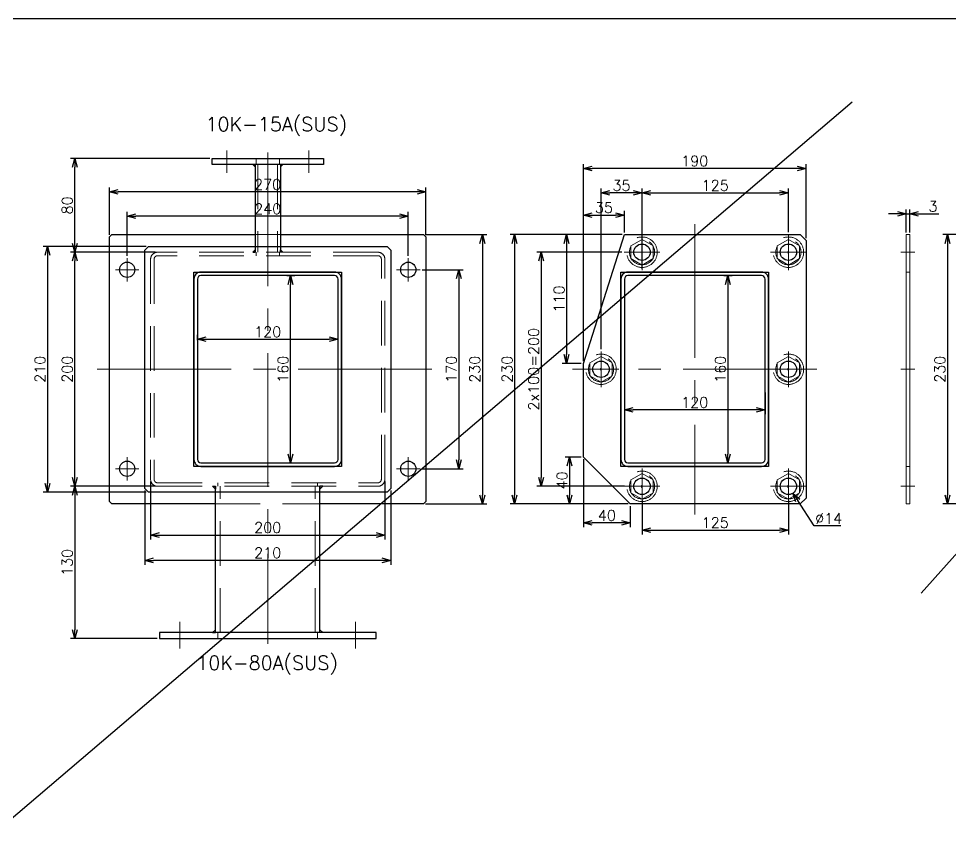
# Model space of a CAD drawing. Header units: millimetres. Extents: x -16130 to 36813, y -8099 to 27484.
# Drawn here: x 19997 to 20793, y 16063 to 16772 of the extents above; entities that cross this region are included whole.
import ezdxf

# ---------------------------------------------------------------- set-up
doc = ezdxf.new("R2010")
doc.units = ezdxf.units.MM
doc.header["$LTSCALE"] = 6
doc.header["$PDMODE"] = 99
doc.header["$PDSIZE"] = 1
doc.linetypes.add('CENTER2', pattern=[28.575, 19.05, -3.175, 3.175, -3.175])
doc.linetypes.add('HIDDEN', pattern=[9.525, 6.35, -3.175])
for name, color, linetype, lineweight in [('01_NORMAL', 7, 'Continuous', 25), ('04_HIDDEN', 2, 'HIDDEN', 13), ('05_CENTER', 4, 'CENTER2', 13), ('07_TEXT', 3, 'Continuous', 13), ('08_DIM', 3, 'Continuous', 13)]:
    doc.layers.add(name, color=color, linetype=linetype, lineweight=lineweight)
doc.layers.add('10_DRAFT', color=8, linetype='Continuous', lineweight=0, plot=False)
doc.styles.add('KSS_TXT', font='txt.shx', dxfattribs={"bigfont": 'extfont2.shx'})
doc.styles.add('KSS_TXT_L', font='txt.shx', dxfattribs={"height": 3, "bigfont": 'extfont2.shx'})
doc.dimstyles.new('KSS_DIM', dxfattribs={"dimtxt": 3, "dimasz": 2.5, "dimexe": 1.25, "dimexo": 0.625, "dimtad": 1, "dimdsep": 46, "dimtxsty": 'KSS_TXT', "dimblk": 'OPEN30', "dimcen": 0, "dimazin": 2, "dimtfac": 0.75, "dimtmove": 0, "dimatfit": 3, "dimldrblk": 'OPEN30', "dimfxl": 1, "dimtolj": 1, "dimarcsym": 0})
doc.dimstyles.new('KSS_DIM$3', dxfattribs={"dimtxt": 3, "dimasz": 2.5, "dimexe": 1.25, "dimexo": 0.625, "dimtad": 1, "dimtih": 1, "dimtoh": 1, "dimdsep": 46, "dimtxsty": 'KSS_TXT', "dimblk": 'OPEN30', "dimcen": 0, "dimazin": 2, "dimtfac": 0.75, "dimtofl": 0, "dimtmove": 0, "dimatfit": 3, "dimldrblk": 'OPEN30', "dimfxl": 1, "dimtolj": 1, "dimarcsym": 0})

# ---------------------------------------------------------------- blocks, each defined once
blk = doc.blocks.new('_Open30')
at = {"color": 0, "linetype": 'ByBlock', "lineweight": -2}
for p, q in [((-1, 0.27), (0, 0)), ((0, 0), (-1, -0.27)), ((0, 0), (-1, 0))]:
    blk.add_line(p, q, dxfattribs=at)
blk = doc.blocks.new('*D3539')
at = {"layer": '08_DIM', "color": 0, "lineweight": -2, "transparency": 16777216}
for p, q in [((20494.49, 16490.06), (20494.49, 16627.28)), ((20529.49, 16558.68), (20529.49, 16627.28)), ((20521.99, 16623.53), (20501.99, 16623.53))]:
    blk.add_line(p, q, dxfattribs=at)
at = {"layer": 'Defpoints', "color": 0, "transparency": 16777216}
for p in [(20494.49, 16623.53), (20529.49, 16556.81), (20494.49, 16488.18)]:
    blk.add_point(p, dxfattribs=at)
at = {"layer": '08_DIM', "color": 0, "lineweight": -2, "transparency": 16777216, "xscale": 7.5, "yscale": 7.5, "zscale": 7.5, "rotation": 180}
blk.add_blockref('_Open30', (20494.49, 16623.53), dxfattribs=at)
at = {"layer": '08_DIM', "color": 0, "lineweight": -2, "transparency": 16777216, "xscale": 7.5, "yscale": 7.5, "zscale": 7.5}
blk.add_blockref('_Open30', (20529.49, 16623.53), dxfattribs=at)
at = {"layer": '08_DIM', "color": 0, "transparency": 16777216, "insert": (20511.99, 16629.91), "char_height": 9, "attachment_point": 5, "style": 'KSS_TXT'}
blk.add_mtext('\\A1;35', dxfattribs=at)
blk = doc.blocks.new('*D3540')
at = {"layer": '08_DIM', "color": 0, "lineweight": -2, "transparency": 16777216}
for p, q in [((20529.49, 16590.06), (20529.49, 16627.28)), ((20654.49, 16590.06), (20654.49, 16627.28)), ((20536.99, 16623.53), (20646.99, 16623.53))]:
    blk.add_line(p, q, dxfattribs=at)
at = {"layer": 'Defpoints', "color": 0, "transparency": 16777216}
for p in [(20654.49, 16623.53), (20529.49, 16588.18), (20654.49, 16588.18)]:
    blk.add_point(p, dxfattribs=at)
at = {"layer": '08_DIM', "color": 0, "lineweight": -2, "transparency": 16777216, "xscale": 7.5, "yscale": 7.5, "zscale": 7.5, "rotation": 180}
blk.add_blockref('_Open30', (20529.49, 16623.53), dxfattribs=at)
at = {"layer": '08_DIM', "color": 0, "lineweight": -2, "transparency": 16777216, "xscale": 7.5, "yscale": 7.5, "zscale": 7.5}
blk.add_blockref('_Open30', (20654.49, 16623.53), dxfattribs=at)
at = {"layer": '08_DIM', "color": 0, "transparency": 16777216, "insert": (20591.99, 16629.91), "char_height": 9, "attachment_point": 5, "style": 'KSS_TXT'}
blk.add_mtext('\\A1;125', dxfattribs=at)
blk = doc.blocks.new('*D3541')
at = {"layer": '08_DIM', "color": 0, "lineweight": -2, "transparency": 16777216}
for p, q in [((20479.49, 16479.74), (20479.49, 16608.28)), ((20514.49, 16589.74), (20514.49, 16608.28)), ((20486.99, 16604.53), (20506.99, 16604.53))]:
    blk.add_line(p, q, dxfattribs=at)
at = {"layer": 'Defpoints', "color": 0, "transparency": 16777216}
for p in [(20514.49, 16604.53), (20514.49, 16587.87), (20479.49, 16477.87)]:
    blk.add_point(p, dxfattribs=at)
at = {"layer": '08_DIM', "color": 0, "lineweight": -2, "transparency": 16777216, "xscale": 7.5, "yscale": 7.5, "zscale": 7.5, "rotation": 180}
blk.add_blockref('_Open30', (20479.49, 16604.53), dxfattribs=at)
at = {"layer": '08_DIM', "color": 0, "lineweight": -2, "transparency": 16777216, "xscale": 7.5, "yscale": 7.5, "zscale": 7.5}
blk.add_blockref('_Open30', (20514.49, 16604.53), dxfattribs=at)
at = {"layer": '08_DIM', "color": 0, "transparency": 16777216, "insert": (20496.99, 16610.91), "char_height": 9, "attachment_point": 5, "style": 'KSS_TXT'}
blk.add_mtext('\\A1;35', dxfattribs=at)
blk = doc.blocks.new('A$C48CE4D37_1_1_1')
at = {"color": 0}
for p, q in [((-10.85, 175), (-10.85, 100)), ((10.85, 175), (10.85, 100)), ((-44.55, -225), (-44.55, -100)), ((44.55, -225), (44.55, -100))]:
    blk.add_line(p, q, dxfattribs=at)
for points in [[(-47.5, 175), (-47.5, 180), (47.5, 180), (47.5, 175)], [(-101.83, 105), (101.83, 105), (105, 101.83), (105, -101.83), (101.83, -105), (-101.83, -105), (-105, -101.83), (-105, 101.83)], [(-63, -83), (-63, 83), (63, 83), (63, -83)], [(-92.5, -225), (-92.5, -230), (92.5, -230), (92.5, -225)]]:
    blk.add_lwpolyline(points, close=True, dxfattribs=at)
at = {"color": 3}
for points in [[(-10.85, 175), (-10.85, 173), (-12.85, 175), (-12.85, 175)], [(10.85, 175), (10.85, 173), (12.85, 175), (12.85, 175)], [(-10.85, 100), (-10.85, 102), (-12.85, 100), (-12.85, 100)], [(10.85, 100), (10.85, 102), (12.85, 100), (12.85, 100)], [(-44.55, -100), (-44.55, -102.5), (-44.55, -102.5), (-47.05, -100)], [(44.55, -100), (44.55, -102.5), (44.55, -102.5), (47.05, -100)], [(-44.55, -225), (-44.55, -222.5), (-44.55, -222.5), (-47.05, -225)], [(44.55, -225), (44.55, -222.5), (44.55, -222.5), (47.05, -225)]]:
    blk.add_lwpolyline(points, close=True, dxfattribs=at)
at = {"color": 0}
for points in [[(-44.55, -115), (-133.07, -115), (-135.07, -113), (-135.07, 113), (-133.07, 115)], [(-133.07, 115), (-10.85, 115)], [(10.85, 115), (132.93, 115), (134.93, 113), (134.93, -113), (132.93, -115), (44.55, -115)]]:
    blk.add_lwpolyline(points, dxfattribs=at)
for points in [[(63, -77), (63, 77, 0.414214), (57, 83), (-57, 83, 0.414214), (-63, 77), (-63, -77, 0.414214), (-57, -83), (57, -83, 0.414214)], [(60, -77), (60, 77, 0.414214), (57, 80), (-57, 80, 0.414214), (-60, 77), (-60, -77, 0.414214), (-57, -80), (57, -80, 0.414214)]]:
    blk.add_lwpolyline(points, format="xyb", close=True, dxfattribs=at)
for centre in [(-120, 85), (120, 85), (-120, -85), (120, -85)]:
    blk.add_circle(centre, 6.5, dxfattribs=at)
at = {"layer": '04_HIDDEN'}
for p, q in [((-10, 175), (-10, 180)), ((-8.35, 175), (-8.35, 100)), ((8.35, 175), (8.35, 100)), ((10, 175), (10, 180)), ((-10.85, 115), (10.85, 115)), ((-10, 97), (-10, 100)), ((10, 97), (10, 100)), ((-42.5, -100), (-42.5, -97)), ((-40.55, -225), (-40.55, -100)), ((40.55, -225), (40.55, -100)), ((42.5, -100), (42.5, -97)), ((-44.55, -115), (44.55, -115)), ((-42.5, -225), (-42.5, -230)), ((42.5, -225), (42.5, -230))]:
    blk.add_line(p, q, dxfattribs=at)
for points in [[(-94, -100), (94, -100, 0.414214), (100, -94), (100, 94, 0.414214), (94, 100), (-94, 100, 0.414214), (-100, 94), (-100, -94, 0.414214)], [(-94, -97), (94, -97, 0.414214), (97, -94), (97, 94, 0.414214), (94, 97), (-94, 97, 0.414214), (-97, 94), (-97, -94, 0.414214)]]:
    blk.add_lwpolyline(points, format="xyb", close=True, dxfattribs=at)
at = {"layer": '05_CENTER'}
for p, q in [((-35, 167.67), (-35, 186.97)), ((0, 185.31), (0, -234.62)), ((35, 167.67), (35, 186.97)), ((-120, 75), (-120, 95)), ((120, 75), (120, 95)), ((-110, 85), (-130, 85)), ((110, 85), (130, 85)), ((-145.58, 0), (145.58, 0)), ((-120, -75), (-120, -95)), ((120, -75), (120, -95)), ((-110, -85), (-130, -85)), ((110, -85), (130, -85)), ((-75, -215.89), (-75, -238.42)), ((75, -215.89), (75, -238.42))]:
    blk.add_line(p, q, dxfattribs=at)
blk = doc.blocks.new('*D3573')
at = {"layer": '08_DIM', "color": 0, "lineweight": -2, "transparency": 16777216}
for p, q in [((20479.49, 16479.74), (20479.49, 16648.21)), ((20669.49, 16584.74), (20669.49, 16648.21)), ((20661.99, 16644.46), (20486.99, 16644.46))]:
    blk.add_line(p, q, dxfattribs=at)
at = {"layer": 'Defpoints', "color": 0, "transparency": 16777216}
for p in [(20479.49, 16644.46), (20669.49, 16582.87), (20479.49, 16477.87)]:
    blk.add_point(p, dxfattribs=at)
at = {"layer": '08_DIM', "color": 0, "lineweight": -2, "transparency": 16777216, "xscale": 7.5, "yscale": 7.5, "zscale": 7.5, "rotation": 180}
blk.add_blockref('_Open30', (20479.49, 16644.46), dxfattribs=at)
at = {"layer": '08_DIM', "color": 0, "lineweight": -2, "transparency": 16777216, "xscale": 7.5, "yscale": 7.5, "zscale": 7.5}
blk.add_blockref('_Open30', (20669.49, 16644.46), dxfattribs=at)
at = {"layer": '08_DIM', "color": 0, "transparency": 16777216, "insert": (20574.49, 16650.83), "char_height": 9, "attachment_point": 5, "style": 'KSS_TXT'}
blk.add_mtext('\\A1;190', dxfattribs=at)
blk = doc.blocks.new('*D3574')
at = {"layer": '08_DIM', "color": 0, "lineweight": -2, "transparency": 16777216}
for p, q in [((20529.49, 16360.65), (20529.49, 16331.69)), ((20654.49, 16360.65), (20654.49, 16331.69)), ((20536.99, 16335.44), (20646.99, 16335.44))]:
    blk.add_line(p, q, dxfattribs=at)
at = {"layer": 'Defpoints', "color": 0, "transparency": 16777216}
for p in [(20529.49, 16362.53), (20654.49, 16362.53), (20654.49, 16335.44)]:
    blk.add_point(p, dxfattribs=at)
at = {"layer": '08_DIM', "color": 0, "lineweight": -2, "transparency": 16777216, "xscale": 7.5, "yscale": 7.5, "zscale": 7.5, "rotation": 180}
blk.add_blockref('_Open30', (20529.49, 16335.44), dxfattribs=at)
at = {"layer": '08_DIM', "color": 0, "lineweight": -2, "transparency": 16777216, "xscale": 7.5, "yscale": 7.5, "zscale": 7.5}
blk.add_blockref('_Open30', (20654.49, 16335.44), dxfattribs=at)
at = {"layer": '08_DIM', "color": 0, "transparency": 16777216, "insert": (20591.99, 16341.82), "char_height": 9, "attachment_point": 5, "style": 'KSS_TXT'}
blk.add_mtext('\\A1;125', dxfattribs=at)
blk = doc.blocks.new('*D3575')
at = {"layer": '08_DIM', "color": 0, "lineweight": -2, "transparency": 16777216}
for p, q in [((20512.62, 16587.87), (20416.94, 16587.87)), ((20420.69, 16580.37), (20420.69, 16365.37)), ((20517.62, 16357.87), (20416.94, 16357.87))]:
    blk.add_line(p, q, dxfattribs=at)
at = {"layer": 'Defpoints', "color": 0, "transparency": 16777216}
for p in [(20514.49, 16587.87), (20420.69, 16357.87), (20519.49, 16357.87)]:
    blk.add_point(p, dxfattribs=at)
at = {"layer": '08_DIM', "color": 0, "lineweight": -2, "transparency": 16777216, "xscale": 7.5, "yscale": 7.5, "zscale": 7.5}
for p, rotation in [((20420.69, 16587.87), 90), ((20420.69, 16357.87), 270)]:
    blk.add_blockref('_Open30', p, dxfattribs=dict(at, rotation=rotation))
at = {"layer": '08_DIM', "color": 0, "transparency": 16777216, "insert": (20414.31, 16472.87), "char_height": 9, "attachment_point": 5, "rotation": 90, "style": 'KSS_TXT'}
blk.add_mtext('\\A1;230', dxfattribs=at)
blk = doc.blocks.new('*D3576')
at = {"layer": '08_DIM', "color": 0, "lineweight": -2, "transparency": 16777216}
for p, q in [((20512.3, 16572.87), (20439.59, 16572.87)), ((20443.34, 16565.37), (20443.34, 16380.37)), ((20514.62, 16372.87), (20439.59, 16372.87))]:
    blk.add_line(p, q, dxfattribs=at)
at = {"layer": 'Defpoints', "color": 0, "transparency": 16777216}
for p in [(20514.18, 16572.87), (20443.34, 16372.87), (20516.49, 16372.87)]:
    blk.add_point(p, dxfattribs=at)
at = {"layer": '08_DIM', "color": 0, "lineweight": -2, "transparency": 16777216, "xscale": 7.5, "yscale": 7.5, "zscale": 7.5}
for p, rotation in [((20443.34, 16572.87), 90), ((20443.34, 16372.87), 270)]:
    blk.add_blockref('_Open30', p, dxfattribs=dict(at, rotation=rotation))
at = {"layer": '08_DIM', "color": 0, "transparency": 16777216, "insert": (20436.96, 16472.87), "char_height": 9, "attachment_point": 5, "rotation": 90, "style": 'KSS_TXT'}
blk.add_mtext('\\A1;2x100=200', dxfattribs=at)
blk = doc.blocks.new('*D3591')
at = {"layer": '08_DIM', "color": 0, "lineweight": -2, "transparency": 16777216}
for p, q in [((20872.42, 16587.87), (20786.42, 16587.87)), ((20790.17, 16580.37), (20790.17, 16365.37)), ((20877.42, 16357.87), (20786.42, 16357.87))]:
    blk.add_line(p, q, dxfattribs=at)
at = {"layer": 'Defpoints', "color": 0, "transparency": 16777216}
for p in [(20874.3, 16587.87), (20790.17, 16357.87), (20879.3, 16357.87)]:
    blk.add_point(p, dxfattribs=at)
at = {"layer": '08_DIM', "color": 0, "lineweight": -2, "transparency": 16777216, "xscale": 7.5, "yscale": 7.5, "zscale": 7.5}
for p, rotation in [((20790.17, 16587.87), 90), ((20790.17, 16357.87), 270)]:
    blk.add_blockref('_Open30', p, dxfattribs=dict(at, rotation=rotation))
at = {"layer": '08_DIM', "color": 0, "transparency": 16777216, "insert": (20783.8, 16472.87), "char_height": 9, "attachment_point": 5, "rotation": 90, "style": 'KSS_TXT'}
blk.add_mtext('\\A1;230', dxfattribs=at)
blk = doc.blocks.new('*D3594')
at = {"layer": '08_DIM', "color": 0, "lineweight": -2, "transparency": 16777216}
for p, q in [((20755.01, 16589.74), (20755.01, 16609.47)), ((20758.01, 16589.74), (20758.01, 16609.47)), ((20747.51, 16605.72), (20740.01, 16605.72)), ((20755.01, 16605.72), (20758.01, 16605.72)), ((20765.51, 16605.72), (20782.76, 16605.72))]:
    blk.add_line(p, q, dxfattribs=at)
at = {"layer": 'Defpoints', "color": 0, "transparency": 16777216}
for p in [(20758.01, 16605.72), (20755.01, 16587.87), (20758.01, 16587.87)]:
    blk.add_point(p, dxfattribs=at)
at = {"layer": '08_DIM', "color": 0, "lineweight": -2, "transparency": 16777216, "xscale": 7.5, "yscale": 7.5, "zscale": 7.5}
blk.add_blockref('_Open30', (20755.01, 16605.72), dxfattribs=at)
at = {"layer": '08_DIM', "color": 0, "lineweight": -2, "transparency": 16777216, "xscale": 7.5, "yscale": 7.5, "zscale": 7.5, "rotation": 180}
blk.add_blockref('_Open30', (20758.01, 16605.72), dxfattribs=at)
at = {"layer": '08_DIM', "color": 0, "transparency": 16777216, "insert": (20777.88, 16612.09), "char_height": 9, "attachment_point": 5, "style": 'KSS_TXT'}
blk.add_mtext('\\A1;3', dxfattribs=at)
blk = doc.blocks.new('*D3746')
at = {"layer": '08_DIM', "color": 0, "lineweight": -2, "transparency": 16777216}
for p, q in [((20599.46, 16552.87), (20606.43, 16552.87)), ((20602.68, 16545.37), (20602.68, 16400.37)), ((20599.46, 16392.87), (20606.43, 16392.87))]:
    blk.add_line(p, q, dxfattribs=at)
at = {"layer": 'Defpoints', "color": 0, "transparency": 16777216}
for p in [(20597.59, 16552.87), (20597.59, 16392.87), (20602.68, 16392.87)]:
    blk.add_point(p, dxfattribs=at)
at = {"layer": '08_DIM', "color": 0, "lineweight": -2, "transparency": 16777216, "xscale": 7.5, "yscale": 7.5, "zscale": 7.5}
for p, rotation in [((20602.68, 16552.87), 90), ((20602.68, 16392.87), 270)]:
    blk.add_blockref('_Open30', p, dxfattribs=dict(at, rotation=rotation))
at = {"layer": '08_DIM', "color": 0, "transparency": 16777216, "insert": (20596.3, 16472.87), "char_height": 9, "attachment_point": 5, "rotation": 90, "style": 'KSS_TXT'}
blk.add_mtext('\\A1;160', dxfattribs=at)
blk = doc.blocks.new('*D3747')
at = {"layer": '08_DIM', "color": 0, "lineweight": -2, "transparency": 16777216}
for p, q in [((20514.49, 16452.98), (20514.49, 16434.43)), ((20634.49, 16452.98), (20634.49, 16434.43)), ((20626.99, 16438.18), (20521.99, 16438.18))]:
    blk.add_line(p, q, dxfattribs=at)
at = {"layer": 'Defpoints', "color": 0, "transparency": 16777216}
for p in [(20514.49, 16454.86), (20634.49, 16454.86), (20514.49, 16438.18)]:
    blk.add_point(p, dxfattribs=at)
at = {"layer": '08_DIM', "color": 0, "lineweight": -2, "transparency": 16777216, "xscale": 7.5, "yscale": 7.5, "zscale": 7.5, "rotation": 180}
blk.add_blockref('_Open30', (20514.49, 16438.18), dxfattribs=at)
at = {"layer": '08_DIM', "color": 0, "lineweight": -2, "transparency": 16777216, "xscale": 7.5, "yscale": 7.5, "zscale": 7.5}
blk.add_blockref('_Open30', (20634.49, 16438.18), dxfattribs=at)
at = {"layer": '08_DIM', "color": 0, "transparency": 16777216, "insert": (20574.49, 16444.55), "char_height": 9, "attachment_point": 5, "style": 'KSS_TXT'}
blk.add_mtext('\\A1;120', dxfattribs=at)
blk = doc.blocks.new('A$C16837431_1_1_1')
at = {"color": 0}
for points in [[(-5, -95), (-115, -60), (-115, 90), (-110, 95)], [(-110, 95), (110, 95), (115, 90), (115, -55), (75, -95), (-5, -95)]]:
    blk.add_lwpolyline(points, dxfattribs=at)
blk.add_lwpolyline([(-83, 63), (83, 63), (83, -63), (-83, -63)], close=True, dxfattribs=at)
for points in [[(-77, -63), (77, -63, 0.414214), (83, -57), (83, 57, 0.414214), (77, 63), (-77, 63, 0.414214), (-83, 57), (-83, -57, 0.414214)], [(-77, -60), (77, -60, 0.414214), (80, -57), (80, 57, 0.414214), (77, 60), (-77, 60, 0.414214), (-80, 57), (-80, -57, 0.414214)]]:
    blk.add_lwpolyline(points, format="xyb", close=True, dxfattribs=at)
for centre in [(-100, 80), (0, 80), (100, 80), (-100, -45), (100, -45), (0, -80)]:
    blk.add_circle(centre, 7, dxfattribs=at)
at = {"layer": '05_CENTER'}
for p, q in [((0, 104.34), (0, -104.34)), ((-100, 90.34), (-100, 69.66)), ((100, 90.34), (100, 69.66)), ((-89.66, 80), (-110.34, 80)), ((10.34, 80), (-10.34, 80)), ((89.66, 80), (110.34, 80)), ((-123.98, 0), (123.98, 0)), ((-100, -55.34), (-100, -34.66)), ((100, -55.34), (100, -34.66)), ((-89.66, -45), (-110.34, -45)), ((89.66, -45), (110.34, -45)), ((10.34, -80), (-10.34, -80))]:
    blk.add_line(p, q, dxfattribs=at)
blk = doc.blocks.new('A$C285C78E6_1_1_1_1_1')
at = {"color": 0}
for p, q in [((-10.97, 0), (-5.48, 9.5)), ((-5.48, 9.5), (5.48, 9.5)), ((5.48, 9.5), (10.97, 0)), ((-5.48, -9.5), (-10.97, 0)), ((10.97, 0), (5.48, -9.5)), ((5.48, -9.5), (-5.48, -9.5))]:
    blk.add_line(p, q, dxfattribs=at)
at = {"color": 0, "linetype": 'CENTER2'}
for p, q in [((0, -15.31), (0, 15.31)), ((-15.31, 0), (15.31, 0))]:
    blk.add_line(p, q, dxfattribs=at)
at = {"color": 0}
for radius in [13, 10.75]:
    blk.add_circle((0, 0), radius, dxfattribs=at)
at = {"layer": '10_DRAFT', "style": 'KSS_TXT_L'}
blk.add_text('BT-M12', height=0.3, dxfattribs=at).set_placement((-0.7, -0.55))
blk = doc.blocks.new('*D3749')
at = {"layer": '08_DIM', "color": 0, "lineweight": -2, "transparency": 16777216}
for p, q in [((20676.45, 16338.99), (20662.38, 16360.7)), ((20699.32, 16338.99), (20676.45, 16338.99))]:
    blk.add_line(p, q, dxfattribs=at)
at = {"layer": 'Defpoints', "color": 0, "transparency": 16777216}
for p in [(20650.68, 16378.74), (20658.3, 16366.99)]:
    blk.add_point(p, dxfattribs=at)
at = {"layer": '08_DIM', "color": 0, "lineweight": -2, "transparency": 16777216, "xscale": 7.5, "yscale": 7.5, "zscale": 7.5, "rotation": 122.9438719616582}
blk.add_blockref('_Open30', (20658.3, 16366.99), dxfattribs=at)
at = {"layer": '08_DIM', "color": 0, "transparency": 16777216, "insert": (20688.82, 16345.36), "char_height": 9, "attachment_point": 5, "style": 'KSS_TXT'}
blk.add_mtext('\\A1;%%C14', dxfattribs=at)
blk = doc.blocks.new('*D3750')
at = {"layer": '08_DIM', "color": 0, "lineweight": -2, "transparency": 16777216}
for p, q in [((20512.62, 16587.87), (20461.33, 16587.87)), ((20465.08, 16580.37), (20465.08, 16485.37)), ((20477.62, 16477.87), (20461.33, 16477.87))]:
    blk.add_line(p, q, dxfattribs=at)
at = {"layer": 'Defpoints', "color": 0, "transparency": 16777216}
for p in [(20514.49, 16587.87), (20465.08, 16477.87), (20479.49, 16477.87)]:
    blk.add_point(p, dxfattribs=at)
at = {"layer": '08_DIM', "color": 0, "lineweight": -2, "transparency": 16777216, "xscale": 7.5, "yscale": 7.5, "zscale": 7.5}
for p, rotation in [((20465.08, 16587.87), 90), ((20465.08, 16477.87), 270)]:
    blk.add_blockref('_Open30', p, dxfattribs=dict(at, rotation=rotation))
at = {"layer": '08_DIM', "color": 0, "transparency": 16777216, "insert": (20458.7, 16532.87), "char_height": 9, "attachment_point": 5, "rotation": 90, "style": 'KSS_TXT'}
blk.add_mtext('\\A1;110', dxfattribs=at)
blk = doc.blocks.new('*D3751')
at = {"layer": '08_DIM', "color": 0, "lineweight": -2, "transparency": 16777216}
for p, q in [((20477.62, 16397.87), (20463.83, 16397.87)), ((20467.58, 16390.37), (20467.58, 16365.37)), ((20517.62, 16357.87), (20463.83, 16357.87))]:
    blk.add_line(p, q, dxfattribs=at)
at = {"layer": 'Defpoints', "color": 0, "transparency": 16777216}
for p in [(20479.49, 16397.87), (20467.58, 16357.87), (20519.49, 16357.87)]:
    blk.add_point(p, dxfattribs=at)
at = {"layer": '08_DIM', "color": 0, "lineweight": -2, "transparency": 16777216, "xscale": 7.5, "yscale": 7.5, "zscale": 7.5}
for p, rotation in [((20467.58, 16397.87), 90), ((20467.58, 16357.87), 270)]:
    blk.add_blockref('_Open30', p, dxfattribs=dict(at, rotation=rotation))
at = {"layer": '08_DIM', "color": 0, "transparency": 16777216, "insert": (20461.21, 16377.87), "char_height": 9, "attachment_point": 5, "rotation": 90, "style": 'KSS_TXT'}
blk.add_mtext('\\A1;40', dxfattribs=at)
blk = doc.blocks.new('*D3752')
at = {"layer": '08_DIM', "color": 0, "lineweight": -2, "transparency": 16777216}
for p, q in [((20479.49, 16395.99), (20479.49, 16337.89)), ((20519.49, 16355.99), (20519.49, 16337.89)), ((20511.99, 16341.64), (20486.99, 16341.64))]:
    blk.add_line(p, q, dxfattribs=at)
at = {"layer": 'Defpoints', "color": 0, "transparency": 16777216}
for p in [(20479.49, 16397.87), (20519.49, 16357.87), (20479.49, 16341.64)]:
    blk.add_point(p, dxfattribs=at)
at = {"layer": '08_DIM', "color": 0, "lineweight": -2, "transparency": 16777216, "xscale": 7.5, "yscale": 7.5, "zscale": 7.5, "rotation": 180}
blk.add_blockref('_Open30', (20479.49, 16341.64), dxfattribs=at)
at = {"layer": '08_DIM', "color": 0, "lineweight": -2, "transparency": 16777216, "xscale": 7.5, "yscale": 7.5, "zscale": 7.5}
blk.add_blockref('_Open30', (20519.49, 16341.64), dxfattribs=at)
at = {"layer": '08_DIM', "color": 0, "transparency": 16777216, "insert": (20499.49, 16348.02), "char_height": 9, "attachment_point": 5, "style": 'KSS_TXT'}
blk.add_mtext('\\A1;40', dxfattribs=at)
blk = doc.blocks.new('*D3756')
at = {"layer": '08_DIM', "color": 0, "lineweight": -2, "transparency": 16777216}
for p, q in [((20089.98, 16569.74), (20089.98, 16607.32)), ((20322.48, 16603.57), (20097.48, 16603.57)), ((20329.98, 16569.74), (20329.98, 16607.32))]:
    blk.add_line(p, q, dxfattribs=at)
at = {"layer": 'Defpoints', "color": 0, "transparency": 16777216}
for p in [(20089.98, 16603.57), (20089.98, 16567.87), (20329.98, 16567.87)]:
    blk.add_point(p, dxfattribs=at)
at = {"layer": '08_DIM', "color": 0, "lineweight": -2, "transparency": 16777216, "xscale": 7.5, "yscale": 7.5, "zscale": 7.5, "rotation": 180}
blk.add_blockref('_Open30', (20089.98, 16603.57), dxfattribs=at)
at = {"layer": '08_DIM', "color": 0, "lineweight": -2, "transparency": 16777216, "xscale": 7.5, "yscale": 7.5, "zscale": 7.5}
blk.add_blockref('_Open30', (20329.98, 16603.57), dxfattribs=at)
at = {"layer": '08_DIM', "color": 0, "transparency": 16777216, "insert": (20209.98, 16609.94), "char_height": 9, "attachment_point": 5, "style": 'KSS_TXT'}
blk.add_mtext('\\A1;240', dxfattribs=at)
blk = doc.blocks.new('*D3757')
at = {"layer": '08_DIM', "color": 0, "lineweight": -2, "transparency": 16777216}
for p, q in [((20341.85, 16557.87), (20376.79, 16557.87)), ((20373.04, 16550.37), (20373.04, 16395.37)), ((20341.85, 16387.87), (20376.79, 16387.87))]:
    blk.add_line(p, q, dxfattribs=at)
at = {"layer": 'Defpoints', "color": 0, "transparency": 16777216}
for p in [(20339.98, 16557.87), (20339.98, 16387.87), (20373.04, 16387.87)]:
    blk.add_point(p, dxfattribs=at)
at = {"layer": '08_DIM', "color": 0, "lineweight": -2, "transparency": 16777216, "xscale": 7.5, "yscale": 7.5, "zscale": 7.5}
for p, rotation in [((20373.04, 16557.87), 90), ((20373.04, 16387.87), 270)]:
    blk.add_blockref('_Open30', p, dxfattribs=dict(at, rotation=rotation))
at = {"layer": '08_DIM', "color": 0, "transparency": 16777216, "insert": (20366.67, 16472.87), "char_height": 9, "attachment_point": 5, "rotation": 90, "style": 'KSS_TXT'}
blk.add_mtext('\\A1;170', dxfattribs=at)
blk = doc.blocks.new('*D3758')
at = {"layer": '08_DIM', "color": 0, "lineweight": -2, "transparency": 16777216}
for p, q in [((20226.23, 16552.87), (20233.13, 16552.87)), ((20229.38, 16400.37), (20229.38, 16545.37)), ((20226.23, 16392.87), (20233.13, 16392.87))]:
    blk.add_line(p, q, dxfattribs=at)
at = {"layer": 'Defpoints', "color": 0, "transparency": 16777216}
for p in [(20224.35, 16552.87), (20229.38, 16552.87), (20224.35, 16392.87)]:
    blk.add_point(p, dxfattribs=at)
at = {"layer": '08_DIM', "color": 0, "lineweight": -2, "transparency": 16777216, "xscale": 7.5, "yscale": 7.5, "zscale": 7.5}
for p, rotation in [((20229.38, 16552.87), 90), ((20229.38, 16392.87), 270)]:
    blk.add_blockref('_Open30', p, dxfattribs=dict(at, rotation=rotation))
at = {"layer": '08_DIM', "color": 0, "transparency": 16777216, "insert": (20223, 16472.87), "char_height": 9, "attachment_point": 5, "rotation": 90, "style": 'KSS_TXT'}
blk.add_mtext('\\A1;160', dxfattribs=at)
blk = doc.blocks.new('*D3759')
at = {"layer": '08_DIM', "color": 0, "lineweight": -2, "transparency": 16777216}
for p, q in [((20344.78, 16587.87), (20396.94, 16587.87)), ((20393.19, 16580.37), (20393.19, 16365.37)), ((20344.78, 16357.87), (20396.94, 16357.87))]:
    blk.add_line(p, q, dxfattribs=at)
at = {"layer": 'Defpoints', "color": 0, "transparency": 16777216}
for p in [(20342.91, 16587.87), (20342.91, 16357.87), (20393.19, 16357.87)]:
    blk.add_point(p, dxfattribs=at)
at = {"layer": '08_DIM', "color": 0, "lineweight": -2, "transparency": 16777216, "xscale": 7.5, "yscale": 7.5, "zscale": 7.5}
for p, rotation in [((20393.19, 16587.87), 90), ((20393.19, 16357.87), 270)]:
    blk.add_blockref('_Open30', p, dxfattribs=dict(at, rotation=rotation))
at = {"layer": '08_DIM', "color": 0, "transparency": 16777216, "insert": (20386.82, 16472.87), "char_height": 9, "attachment_point": 5, "rotation": 90, "style": 'KSS_TXT'}
blk.add_mtext('\\A1;230', dxfattribs=at)
blk = doc.blocks.new('*D3760')
at = {"layer": '08_DIM', "color": 0, "lineweight": -2, "transparency": 16777216}
for p, q in [((20074.91, 16587.74), (20074.91, 16628.09)), ((20337.41, 16624.34), (20082.41, 16624.34)), ((20344.91, 16587.74), (20344.91, 16628.09))]:
    blk.add_line(p, q, dxfattribs=at)
at = {"layer": 'Defpoints', "color": 0, "transparency": 16777216}
for p in [(20074.91, 16624.34), (20074.91, 16585.87), (20344.91, 16585.87)]:
    blk.add_point(p, dxfattribs=at)
at = {"layer": '08_DIM', "color": 0, "lineweight": -2, "transparency": 16777216, "xscale": 7.5, "yscale": 7.5, "zscale": 7.5, "rotation": 180}
blk.add_blockref('_Open30', (20074.91, 16624.34), dxfattribs=at)
at = {"layer": '08_DIM', "color": 0, "lineweight": -2, "transparency": 16777216, "xscale": 7.5, "yscale": 7.5, "zscale": 7.5}
blk.add_blockref('_Open30', (20344.91, 16624.34), dxfattribs=at)
at = {"layer": '08_DIM', "color": 0, "transparency": 16777216, "insert": (20209.91, 16630.71), "char_height": 9, "attachment_point": 5, "style": 'KSS_TXT'}
blk.add_mtext('\\A1;270', dxfattribs=at)
blk = doc.blocks.new('*D3761')
at = {"layer": '08_DIM', "color": 0, "lineweight": -2, "transparency": 16777216}
for p, q in [((20106.27, 16577.87), (20018.19, 16577.87)), ((20021.94, 16570.37), (20021.94, 16375.37)), ((20106.27, 16367.87), (20018.19, 16367.87))]:
    blk.add_line(p, q, dxfattribs=at)
at = {"layer": 'Defpoints', "color": 0, "transparency": 16777216}
for p in [(20108.15, 16577.87), (20021.94, 16367.87), (20108.15, 16367.87)]:
    blk.add_point(p, dxfattribs=at)
at = {"layer": '08_DIM', "color": 0, "lineweight": -2, "transparency": 16777216, "xscale": 7.5, "yscale": 7.5, "zscale": 7.5}
for p, rotation in [((20021.94, 16577.87), 90), ((20021.94, 16367.87), 270)]:
    blk.add_blockref('_Open30', p, dxfattribs=dict(at, rotation=rotation))
at = {"layer": '08_DIM', "color": 0, "transparency": 16777216, "insert": (20015.56, 16472.87), "char_height": 9, "attachment_point": 5, "rotation": 90, "style": 'KSS_TXT'}
blk.add_mtext('\\A1;210', dxfattribs=at)
blk = doc.blocks.new('*D3762')
at = {"layer": '08_DIM', "color": 0, "lineweight": -2, "transparency": 16777216}
for p, q in [((20114.1, 16572.87), (20041.47, 16572.87)), ((20045.22, 16380.37), (20045.22, 16565.37)), ((20114.1, 16372.87), (20041.47, 16372.87))]:
    blk.add_line(p, q, dxfattribs=at)
at = {"layer": 'Defpoints', "color": 0, "transparency": 16777216}
for p in [(20045.22, 16572.87), (20115.98, 16572.87), (20115.98, 16372.87)]:
    blk.add_point(p, dxfattribs=at)
at = {"layer": '08_DIM', "color": 0, "lineweight": -2, "transparency": 16777216, "xscale": 7.5, "yscale": 7.5, "zscale": 7.5}
for p, rotation in [((20045.22, 16572.87), 90), ((20045.22, 16372.87), 270)]:
    blk.add_blockref('_Open30', p, dxfattribs=dict(at, rotation=rotation))
at = {"layer": '08_DIM', "color": 0, "transparency": 16777216, "insert": (20038.84, 16472.87), "char_height": 9, "attachment_point": 5, "rotation": 90, "style": 'KSS_TXT'}
blk.add_mtext('\\A1;200', dxfattribs=at)
blk = doc.blocks.new('*D3763')
at = {"layer": '08_DIM', "color": 0, "lineweight": -2, "transparency": 16777216}
for p, q in [((20109.98, 16376.99), (20109.98, 16327.51)), ((20309.98, 16376.99), (20309.98, 16327.51)), ((20117.48, 16331.26), (20302.48, 16331.26))]:
    blk.add_line(p, q, dxfattribs=at)
at = {"layer": 'Defpoints', "color": 0, "transparency": 16777216}
for p in [(20109.98, 16378.87), (20309.98, 16378.87), (20309.98, 16331.26)]:
    blk.add_point(p, dxfattribs=at)
at = {"layer": '08_DIM', "color": 0, "lineweight": -2, "transparency": 16777216, "xscale": 7.5, "yscale": 7.5, "zscale": 7.5, "rotation": 180}
blk.add_blockref('_Open30', (20109.98, 16331.26), dxfattribs=at)
at = {"layer": '08_DIM', "color": 0, "lineweight": -2, "transparency": 16777216, "xscale": 7.5, "yscale": 7.5, "zscale": 7.5}
blk.add_blockref('_Open30', (20309.98, 16331.26), dxfattribs=at)
at = {"layer": '08_DIM', "color": 0, "transparency": 16777216, "insert": (20209.98, 16337.63), "char_height": 9, "attachment_point": 5, "style": 'KSS_TXT'}
blk.add_mtext('\\A1;200', dxfattribs=at)
blk = doc.blocks.new('*D3764')
at = {"layer": '08_DIM', "color": 0, "lineweight": -2, "transparency": 16777216}
for p, q in [((20104.98, 16369.17), (20104.98, 16305.88)), ((20314.98, 16369.17), (20314.98, 16305.88)), ((20307.48, 16309.63), (20112.48, 16309.63))]:
    blk.add_line(p, q, dxfattribs=at)
at = {"layer": 'Defpoints', "color": 0, "transparency": 16777216}
for p in [(20104.98, 16371.04), (20314.98, 16371.04), (20104.98, 16309.63)]:
    blk.add_point(p, dxfattribs=at)
at = {"layer": '08_DIM', "color": 0, "lineweight": -2, "transparency": 16777216, "xscale": 7.5, "yscale": 7.5, "zscale": 7.5, "rotation": 180}
blk.add_blockref('_Open30', (20104.98, 16309.63), dxfattribs=at)
at = {"layer": '08_DIM', "color": 0, "lineweight": -2, "transparency": 16777216, "xscale": 7.5, "yscale": 7.5, "zscale": 7.5}
blk.add_blockref('_Open30', (20314.98, 16309.63), dxfattribs=at)
at = {"layer": '08_DIM', "color": 0, "transparency": 16777216, "insert": (20209.98, 16316), "char_height": 9, "attachment_point": 5, "style": 'KSS_TXT'}
blk.add_mtext('\\A1;210', dxfattribs=at)
blk = doc.blocks.new('*D3765')
at = {"layer": '08_DIM', "color": 0, "lineweight": -2, "transparency": 16777216}
for p, q in [((20160.6, 16652.87), (20041.47, 16652.87)), ((20045.22, 16580.37), (20045.22, 16645.37)), ((20114.1, 16572.87), (20041.47, 16572.87))]:
    blk.add_line(p, q, dxfattribs=at)
at = {"layer": 'Defpoints', "color": 0, "transparency": 16777216}
for p in [(20045.22, 16652.87), (20162.48, 16652.87), (20115.98, 16572.87)]:
    blk.add_point(p, dxfattribs=at)
at = {"layer": '08_DIM', "color": 0, "lineweight": -2, "transparency": 16777216, "xscale": 7.5, "yscale": 7.5, "zscale": 7.5}
for p, rotation in [((20045.22, 16652.87), 90), ((20045.22, 16572.87), 270)]:
    blk.add_blockref('_Open30', p, dxfattribs=dict(at, rotation=rotation))
at = {"layer": '08_DIM', "color": 0, "transparency": 16777216, "insert": (20038.84, 16612.87), "char_height": 9, "attachment_point": 5, "rotation": 90, "style": 'KSS_TXT'}
blk.add_mtext('\\A1;80', dxfattribs=at)
blk = doc.blocks.new('*D3766')
at = {"layer": '08_DIM', "color": 0, "lineweight": -2, "transparency": 16777216}
for p, q in [((20114.1, 16372.87), (20041.47, 16372.87)), ((20045.22, 16365.37), (20045.22, 16250.37)), ((20115.67, 16242.87), (20041.47, 16242.87))]:
    blk.add_line(p, q, dxfattribs=at)
at = {"layer": 'Defpoints', "color": 0, "transparency": 16777216}
for p in [(20115.98, 16372.87), (20045.22, 16242.87), (20117.55, 16242.87)]:
    blk.add_point(p, dxfattribs=at)
at = {"layer": '08_DIM', "color": 0, "lineweight": -2, "transparency": 16777216, "xscale": 7.5, "yscale": 7.5, "zscale": 7.5}
for p, rotation in [((20045.22, 16372.87), 90), ((20045.22, 16242.87), 270)]:
    blk.add_blockref('_Open30', p, dxfattribs=dict(at, rotation=rotation))
at = {"layer": '08_DIM', "color": 0, "transparency": 16777216, "insert": (20038.84, 16307.87), "char_height": 9, "attachment_point": 5, "rotation": 90, "style": 'KSS_TXT'}
blk.add_mtext('\\A1;130', dxfattribs=at)
blk = doc.blocks.new('*D3771')
at = {"layer": '08_DIM', "color": 0, "lineweight": -2, "transparency": 16777216}
for p, q in [((20149.98, 16497.75), (20149.98, 16502.25)), ((20157.48, 16498.5), (20262.48, 16498.5)), ((20269.98, 16497.75), (20269.98, 16502.25))]:
    blk.add_line(p, q, dxfattribs=at)
at = {"layer": 'Defpoints', "color": 0, "transparency": 16777216}
for p in [(20269.98, 16498.5), (20149.98, 16495.87), (20269.98, 16495.87)]:
    blk.add_point(p, dxfattribs=at)
at = {"layer": '08_DIM', "color": 0, "lineweight": -2, "transparency": 16777216, "xscale": 7.5, "yscale": 7.5, "zscale": 7.5, "rotation": 180}
blk.add_blockref('_Open30', (20149.98, 16498.5), dxfattribs=at)
at = {"layer": '08_DIM', "color": 0, "lineweight": -2, "transparency": 16777216, "xscale": 7.5, "yscale": 7.5, "zscale": 7.5}
blk.add_blockref('_Open30', (20269.98, 16498.5), dxfattribs=at)
at = {"layer": '08_DIM', "color": 0, "transparency": 16777216, "insert": (20209.98, 16504.87), "char_height": 9, "attachment_point": 5, "style": 'KSS_TXT'}
blk.add_mtext('\\A1;120', dxfattribs=at)
blk = doc.blocks.new('A$C684D1FF8')
at = {"color": 3}
blk.add_lwpolyline([(0, 215), (0, -15), (3, -15), (3, 215)], close=True, dxfattribs=at)
at = {"layer": '05_CENTER'}
for p, q in [((-4.55, 200), (7.43, 200)), ((-4.55, 100), (7.43, 100)), ((-4.55, 0), (7.43, 0))]:
    blk.add_line(p, q, dxfattribs=at)
at = {"layer": '08_DIM'}
for p, q in [((3, 183), (0, 183)), ((3, 17), (0, 17))]:
    blk.add_line(p, q, dxfattribs=at)

msp = doc.modelspace()

# ---------------------------------------------------------------- linework, layer by layer
at = {"color": 2}
msp.add_line((21076.45379, 16628.12543), (20767.8123, 16281.63169), dxfattribs=at)
msp.add_lwpolyline([(18945.20024, 16772.40427), (21746.57499, 16772.40427), (21746.57499, 15113.36415), (18945.20024, 15113.36415)], close=True, dxfattribs=at)
at = {"layer": '01_NORMAL', "color": 2}
msp.add_line((20708.76772, 16700.96713), (19565.46726, 15725.65756), dxfattribs=at)

# ---------------------------------------------------------------- block references
msp.add_blockref('A$C48CE4D37_1_1_1', (20209.9764, 16472.86852))
at = {"rotation": 270}
msp.add_blockref('A$C16837431_1_1_1', (20574.49126, 16472.86898), dxfattribs=at)
at = {"layer": '04_HIDDEN', "rotation": 269.9999999825162}
for p in [(20529.49126, 16572.86898), (20654.49126, 16572.86896), (20494.49126, 16472.86898), (20654.49126, 16472.86896), (20529.49126, 16372.86898), (20654.49126, 16372.86896)]:
    msp.add_blockref('A$C285C78E6_1_1_1_1_1', p, dxfattribs=at)
at = {"layer": '08_DIM'}
msp.add_blockref('A$C684D1FF8', (20755.00979, 16372.86898), dxfattribs=at)

# ---------------------------------------------------------------- texts
at = {"layer": '07_TEXT', "style": 'KSS_TXT'}
for s, p in [('10K-15A(SUS)', (20156.79826, 16676.17437)), ('10K-80A(SUS)', (20148.91881, 16216.19944))]:
    msp.add_text(s, height=12, dxfattribs=at).set_placement(p)

# ---------------------------------------------------------------- dimensions: what is measured, and where the dimension line sits
at = {"layer": '08_DIM'}
for base, p1, p2, picture, middle in [((20479.49126, 16644.45559), (20669.49126, 16582.86896), (20479.49126, 16477.86898), '*D3573', (20574.49126, 16650.83059)), ((20074.9088, 16624.33612), (20344.90882, 16585.86852), (20074.9088, 16585.86852), '*D3760', (20209.90881, 16630.71112)), ((20494.49126, 16623.52525), (20529.49126, 16556.80621), (20494.49126, 16488.1805), '*D3539', (20511.99126, 16629.9065)), ((20654.49126, 16623.52525), (20529.49126, 16588.1805), (20654.49126, 16588.1805), '*D3540', (20591.99126, 16629.9065)), ((20089.97569, 16603.56723), (20329.9757, 16567.86852), (20089.97569, 16567.86852), '*D3756', (20209.97569, 16609.94223)), ((20514.49126, 16604.52978), (20479.49126, 16477.86898), (20514.49126, 16587.86898), '*D3541', (20496.99126, 16610.91103)), ((20758.00979, 16605.71519), (20755.00979, 16587.86899), (20758.00979, 16587.86899), '*D3594', (20777.88479, 16612.09019)), ((20269.97595, 16498.4967), (20149.97595, 16495.8721), (20269.97595, 16495.8721), '*D3771', (20209.97595, 16504.8717)), ((20514.49126, 16438.17818), (20634.49126, 16454.85503), (20514.49126, 16454.85503), '*D3747', (20574.49126, 16444.55318)), ((20309.9764, 16331.25983), (20109.9764, 16378.86852), (20309.9764, 16378.86852), '*D3763', (20209.9764, 16337.63483)), ((20104.9764, 16309.62813), (20314.9764, 16371.0401), (20104.9764, 16371.0401), '*D3764', (20209.9764, 16316.00313))]:
    dim = msp.add_linear_dim(base=base, p1=p1, p2=p2, dimstyle='KSS_DIM', override={"dimscale": 3}, dxfattribs=at)
    dim.commit()
    dim.dimension.update_dxf_attribs({"geometry": picture, "text_midpoint": middle})
for base, p1, p2, angle, picture, middle in [((20045.21528, 16652.86852), (20115.9764, 16572.86852), (20162.4764, 16652.86852), 90, '*D3765', (20038.84028, 16612.86852)), ((20393.19134, 16357.86852), (20342.90882, 16587.86852), (20342.90882, 16357.86852), 90, '*D3759', (20386.81634, 16472.86852)), ((20420.68754, 16357.86898), (20514.49126, 16587.86898), (20519.49126, 16357.86898), 270, '*D3575', (20414.31254, 16472.86898)), ((20465.07876, 16477.86898), (20514.49126, 16587.86898), (20479.49126, 16477.86898), 270, '*D3750', (20458.70376, 16532.86898)), ((20790.17238, 16357.86898), (20874.29563, 16587.86899), (20879.29563, 16357.86898), 270, '*D3591', (20783.79738, 16472.86898)), ((20021.93793, 16367.86852), (20108.14797, 16577.86852), (20108.14797, 16367.86852), 90, '*D3761', (20015.56293, 16472.86852)), ((20045.21528, 16572.86852), (20115.9764, 16372.86852), (20115.9764, 16572.86852), 90, '*D3762', (20038.84028, 16472.86852)), ((20229.37514, 16552.86852), (20224.35318, 16392.86852), (20224.35318, 16552.86852), 90, '*D3758', (20223.00014, 16472.86852)), ((20373.04107, 16387.86852), (20339.9757, 16557.86852), (20339.9757, 16387.86852), 90, '*D3757', (20366.66607, 16472.86852)), ((20602.67752, 16392.86898), (20597.58606, 16552.86898), (20597.58606, 16392.86898), 270, '*D3746', (20596.30252, 16472.86898)), ((20045.21528, 16242.86852), (20115.9764, 16372.86852), (20117.54783, 16242.86852), 90, '*D3766', (20038.84028, 16307.86852))]:
    dim = msp.add_linear_dim(base=base, p1=p1, p2=p2, angle=angle, dimstyle='KSS_DIM', override={"dimscale": 3}, dxfattribs=at)
    dim.commit()
    dim.dimension.update_dxf_attribs({"geometry": picture, "text_midpoint": middle})
dim = msp.add_linear_dim(base=(20443.33577, 16372.86898), p1=(20514.17975, 16572.86899), p2=(20516.49126, 16372.86898), angle=270, text='2x100=<>', dimstyle='KSS_DIM', override={"dimscale": 3}, dxfattribs=at)
dim.commit()
dim.dimension.update_dxf_attribs({"geometry": '*D3576', "text_midpoint": (20436.96077, 16472.86899)})
at = {"layer": '08_DIM', "color": 1}
dim = msp.add_linear_dim(base=(20467.58455, 16357.86898), p1=(20479.49126, 16397.86898), p2=(20519.49126, 16357.86898), angle=270, dimstyle='KSS_DIM', override={"dimscale": 3}, dxfattribs=at)
dim.commit()
dim.dimension.update_dxf_attribs({"geometry": '*D3751', "text_midpoint": (20461.20955, 16377.86898)})
for base, p1, p2, picture, middle in [((20479.49126, 16341.64165), (20519.49126, 16357.86898), (20479.49126, 16397.86898), '*D3752', (20499.49126, 16348.01665)), ((20654.49126, 16335.44069), (20529.49126, 16362.52794), (20654.49126, 16362.52794), '*D3574', (20591.99126, 16341.82194))]:
    dim = msp.add_linear_dim(base=base, p1=p1, p2=p2, dimstyle='KSS_DIM', override={"dimscale": 3}, dxfattribs=at)
    dim.commit()
    dim.dimension.update_dxf_attribs({"geometry": picture, "text_midpoint": middle})
at = {"layer": '08_DIM'}
dim = msp.add_diameter_dim_2p(p1=(20650.68454, 16378.74342), p2=(20658.29798, 16366.99457), dimstyle='KSS_DIM$3', override={"dimscale": 3, "dimpost": '%%C<>'}, dxfattribs=at)
dim.commit()
dim.dimension.update_dxf_attribs({"geometry": '*D3749', "text_midpoint": (20688.82271, 16338.98639), "dimtype": 163})

doc.saveas('drawing.dxf')
